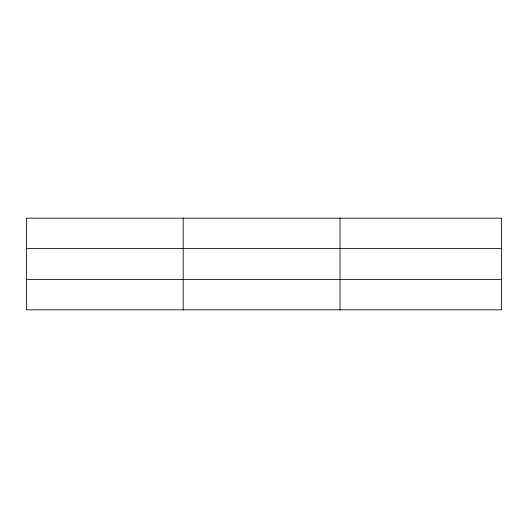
<?xml version="1.0" encoding="UTF-8"?>
<svg xmlns="http://www.w3.org/2000/svg" width="528" height="528" viewBox="0 0 528 528"><rect width="100%" height="100%" fill="white"/><g stroke="black" fill="none" stroke-linecap="round" stroke-linejoin="round"><path stroke-width="0.79" d="M183.216 309.83L183.216 218.17M340.032 309.83L340.032 218.17M501.6 248.417L501.6 218.17L26.4 218.17L26.4 309.83L501.6 309.83L501.6 248.417L26.4 248.417M26.4 279.583L501.6 279.583"/></g></svg>
